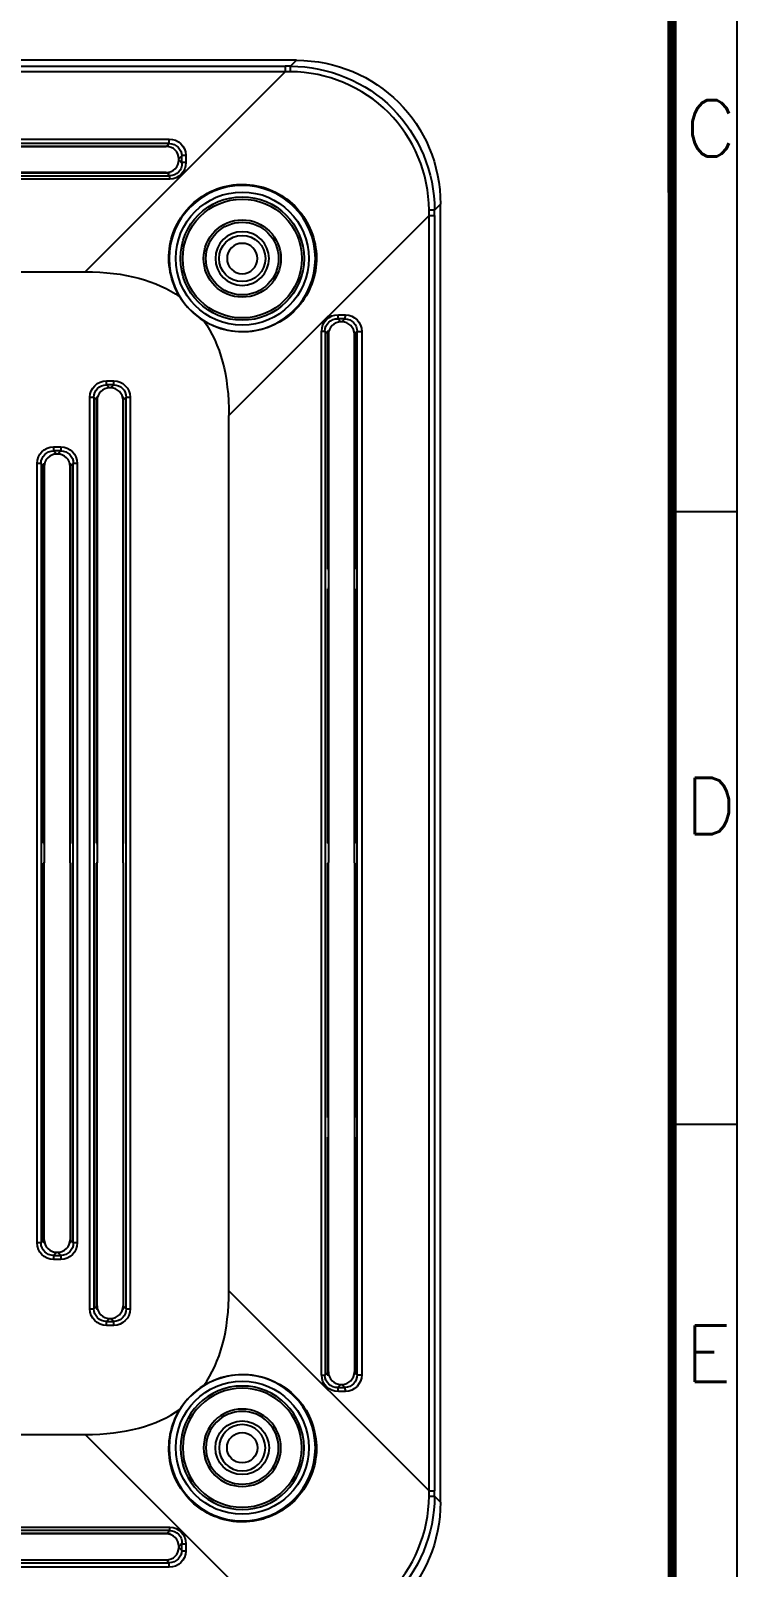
# Model space of a CAD drawing. Header units: millimetres. Extents: x 6160 to 6603, y -57 to 282.
# Drawn here: x 6549.8 to 6603.3, y 57.7 to 174 of the extents above; entities that cross this region are included whole.
import ezdxf

# ---------------------------------------------------------------- set-up
doc = ezdxf.new("R2010")
doc.units = ezdxf.units.MM
doc.header["$LTSCALE"] = 0.5
doc.layers.add('112', color=7, linetype='Continuous', true_color=0xffffff)
doc.layers.add('A1_KUANG', color=7, linetype='Continuous')
doc.layers.add('A4_KUANG', color=7, linetype='Continuous')
doc.styles.get("Standard").update_dxf_attribs({"font": 'txt', "bigfont": 'gbcbig.shx'})

# ---------------------------------------------------------------- blocks, each defined once
blk = doc.blocks.new('A$C3291225B')
at = {"layer": 'A4_KUANG'}
for p, q in [((255.135, 0), (255.135, 197.012)), ((257.991, 113.201), (255.126, 113.201)), ((257.991, 86.219), (255.126, 86.219))]:
    blk.add_line(p, q, dxfattribs=at)
at = {"layer": 'A4_KUANG', "color": 8}
blk.add_lwpolyline([(258, 0), (258, 197.012), (0, 197.012), (0, 0)], close=True, dxfattribs=at)
at = {"layer": 'A4_KUANG', "const_width": 0.4}
blk.add_lwpolyline([(2.865, 2.865), (2.865, 194.147), (255.126, 194.147), (255.135, 2.865), (2.865, 2.865)], dxfattribs=at)
at = {"layer": 'A4_KUANG'}
for s, p in [('C', (255.711, 128.855)), ('D', (255.711, 99.007)), ('E', (255.711, 74.891))]:
    blk.add_text(s, height=2.483, dxfattribs=at).set_placement(p)

msp = doc.modelspace()

# ---------------------------------------------------------------- linework, layer by layer
at = {"layer": '112', "color": 7}
for p, q in [((6569.943, 171.729), (6471.729, 171.729)), ((6472.577, 171.28), (6569.095, 171.28)), ((6569.095, 171.28), (6569.095, 170.862)), ((6569.494, 171.28), (6569.943, 171.729)), ((6569.095, 170.862), (6472.577, 170.862)), ((6569.095, 170.862), (6553.952, 155.719)), ((6481.364, 165.771), (6560.309, 165.771)), ((6560.309, 165.426), (6481.364, 165.426)), ((6542.322, 165.211), (6560.094, 165.211)), ((6542.336, 165.235), (6560.118, 165.235)), ((6560.118, 165.235), (6560.309, 165.426)), ((6560.309, 165.426), (6560.309, 165.771)), ((6561.272, 164.496), (6561.041, 164.265)), ((6561.041, 164.193), (6561.041, 164.265)), ((6561.041, 164.193), (6561.279, 163.954)), ((6561.279, 163.954), (6561.272, 164.496)), ((6561.571, 164.543), (6561.578, 164.001)), ((6481.322, 162.99), (6560.35, 162.99)), ((6560.094, 163.246), (6542.305, 163.246)), ((6560.146, 163.194), (6542.336, 163.194)), ((6560.35, 162.99), (6560.146, 163.194)), ((6560.35, 162.738), (6560.35, 162.99)), ((6560.35, 162.738), (6481.322, 162.738)), ((6580.836, 160.836), (6580.387, 160.387)), ((6580.836, 62.622), (6580.836, 160.836)), ((6564.827, 144.845), (6579.97, 159.988)), ((6579.97, 63.47), (6579.97, 159.988)), ((6579.97, 159.988), (6580.387, 159.988)), ((6580.387, 159.988), (6580.387, 63.47)), ((6534.754, 155.719), (6553.952, 155.719)), ((6573.108, 152.471), (6573.65, 152.463)), ((6571.845, 72.215), (6571.845, 151.243)), ((6571.845, 151.243), (6572.098, 151.243)), ((6572.098, 151.243), (6572.098, 72.215)), ((6572.302, 151.039), (6572.098, 151.243)), ((6573.603, 152.165), (6573.061, 152.172)), ((6573.061, 152.172), (6573.3, 151.933)), ((6573.372, 151.933), (6573.3, 151.933)), ((6573.372, 151.933), (6573.603, 152.165)), ((6574.533, 151.201), (6574.343, 151.011)), ((6574.533, 151.201), (6574.878, 151.201)), ((6574.533, 72.256), (6574.533, 151.201)), ((6574.878, 151.201), (6574.878, 72.256)), ((6572.302, 133.229), (6572.302, 151.039)), ((6572.354, 150.987), (6572.354, 133.198)), ((6574.319, 133.214), (6574.319, 150.987)), ((6574.343, 151.011), (6574.343, 133.229)), ((6555.561, 147.471), (6556.111, 147.471)), ((6555.561, 147.172), (6555.561, 147.471)), ((6556.111, 147.172), (6555.561, 147.172)), ((6555.561, 147.172), (6555.8, 146.933)), ((6555.872, 146.933), (6555.8, 146.933)), ((6555.872, 146.933), (6556.111, 147.172)), ((6556.111, 147.172), (6556.111, 147.471)), ((6554.316, 77.232), (6554.316, 146.226)), ((6554.316, 146.226), (6554.615, 146.226)), ((6554.615, 146.226), (6554.615, 77.232)), ((6554.81, 146.031), (6554.615, 146.226)), ((6554.81, 112.479), (6554.81, 146.031)), ((6554.854, 145.987), (6554.854, 112.453)), ((6556.819, 112.453), (6556.819, 145.987)), ((6557.057, 146.226), (6556.862, 146.031)), ((6556.862, 112.479), (6556.862, 146.031)), ((6557.057, 146.226), (6557.356, 146.226)), ((6557.057, 77.232), (6557.057, 146.226)), ((6557.356, 146.226), (6557.356, 77.232)), ((6564.827, 78.613), (6564.827, 144.845)), ((6551.561, 142.471), (6552.111, 142.471)), ((6551.561, 142.471), (6551.561, 142.172)), ((6552.111, 142.172), (6551.561, 142.172)), ((6551.561, 142.172), (6551.8, 141.933)), ((6551.872, 141.933), (6551.8, 141.933)), ((6551.872, 141.933), (6552.111, 142.172)), ((6552.111, 142.471), (6552.111, 142.172)), ((6550.316, 82.232), (6550.316, 141.226)), ((6550.615, 141.226), (6550.316, 141.226)), ((6550.615, 141.226), (6550.615, 82.232)), ((6550.81, 141.031), (6550.615, 141.226)), ((6550.81, 112.479), (6550.81, 141.031)), ((6550.854, 140.987), (6550.854, 112.453)), ((6552.819, 112.453), (6552.819, 140.987)), ((6553.057, 141.226), (6552.862, 141.031)), ((6552.862, 112.479), (6552.862, 141.031)), ((6553.057, 82.232), (6553.057, 141.226)), ((6553.356, 141.226), (6553.057, 141.226)), ((6553.356, 141.226), (6553.356, 82.232)), ((6572.302, 133.229), (6572.354, 133.198)), ((6572.354, 133.198), (6572.354, 131.76)), ((6574.319, 133.214), (6574.343, 133.229)), ((6574.319, 131.743), (6574.319, 133.214)), ((6572.354, 131.76), (6572.302, 131.729)), ((6572.302, 112.479), (6572.302, 131.729)), ((6572.354, 131.76), (6572.354, 112.448)), ((6574.343, 131.729), (6574.319, 131.743)), ((6574.319, 112.464), (6574.319, 131.743)), ((6574.343, 131.729), (6574.343, 112.479)), ((6550.81, 112.479), (6550.854, 112.453)), ((6550.854, 112.453), (6550.854, 111.005)), ((6552.862, 112.479), (6552.819, 112.453)), ((6552.819, 111.005), (6552.819, 112.453)), ((6554.81, 112.479), (6554.854, 112.453)), ((6554.854, 112.453), (6554.854, 111.005)), ((6556.862, 112.479), (6556.819, 112.453)), ((6556.819, 111.005), (6556.819, 112.453)), ((6572.354, 112.448), (6572.302, 112.479)), ((6572.354, 112.448), (6572.354, 111.01)), ((6574.343, 112.479), (6574.319, 112.464)), ((6574.319, 110.993), (6574.319, 112.464)), ((6550.854, 111.005), (6550.81, 110.979)), ((6550.81, 82.427), (6550.81, 110.979)), ((6550.854, 82.471), (6550.854, 111.005)), ((6552.819, 111.005), (6552.862, 110.979)), ((6552.819, 111.005), (6552.819, 82.471)), ((6552.862, 82.427), (6552.862, 110.979)), ((6554.854, 111.005), (6554.81, 110.979)), ((6554.81, 77.427), (6554.81, 110.979)), ((6554.854, 77.471), (6554.854, 111.005)), ((6556.819, 111.005), (6556.862, 110.979)), ((6556.819, 111.005), (6556.819, 77.471)), ((6556.862, 77.427), (6556.862, 110.979)), ((6572.302, 110.979), (6572.354, 111.01)), ((6572.302, 91.729), (6572.302, 110.979)), ((6572.354, 91.698), (6572.354, 111.01)), ((6574.319, 110.993), (6574.343, 110.979)), ((6574.319, 110.993), (6574.319, 91.714)), ((6574.343, 110.979), (6574.343, 91.729)), ((6572.302, 91.729), (6572.354, 91.698)), ((6572.354, 90.26), (6572.354, 91.698)), ((6574.319, 91.714), (6574.343, 91.729)), ((6574.319, 91.714), (6574.319, 90.243)), ((6572.354, 90.26), (6572.302, 90.229)), ((6572.302, 72.419), (6572.302, 90.229)), ((6572.354, 72.471), (6572.354, 90.26)), ((6574.343, 90.229), (6574.319, 90.243)), ((6574.319, 90.243), (6574.319, 72.471)), ((6574.343, 90.229), (6574.343, 72.447)), ((6550.615, 82.232), (6550.316, 82.232)), ((6550.615, 82.232), (6550.81, 82.427)), ((6551.8, 81.524), (6551.561, 81.286)), ((6551.8, 81.524), (6551.872, 81.524)), ((6552.111, 81.286), (6551.872, 81.524)), ((6552.862, 82.427), (6553.057, 82.232)), ((6553.356, 82.232), (6553.057, 82.232)), ((6551.561, 81.286), (6551.561, 80.987)), ((6551.561, 81.286), (6552.111, 81.286)), ((6552.111, 80.987), (6551.561, 80.987)), ((6552.111, 81.286), (6552.111, 80.987)), ((6564.827, 78.613), (6579.97, 63.47)), ((6554.316, 77.232), (6554.615, 77.232)), ((6554.615, 77.232), (6554.81, 77.427)), ((6556.862, 77.427), (6557.057, 77.232)), ((6557.057, 77.232), (6557.356, 77.232)), ((6555.8, 76.524), (6555.561, 76.286)), ((6555.561, 75.987), (6555.561, 76.286)), ((6555.561, 76.286), (6556.111, 76.286)), ((6556.111, 75.987), (6555.561, 75.987)), ((6555.8, 76.524), (6555.872, 76.524)), ((6556.111, 76.286), (6555.872, 76.524)), ((6556.111, 75.987), (6556.111, 76.286)), ((6571.845, 72.215), (6572.098, 72.215)), ((6572.098, 72.215), (6572.302, 72.419)), ((6574.343, 72.447), (6574.533, 72.256)), ((6574.533, 72.256), (6574.878, 72.256)), ((6573.3, 71.524), (6573.061, 71.286)), ((6573.061, 71.286), (6573.603, 71.293)), ((6573.65, 70.994), (6573.108, 70.987)), ((6573.3, 71.524), (6573.372, 71.524)), ((6573.603, 71.293), (6573.372, 71.524)), ((6534.754, 67.738), (6553.952, 67.738)), ((6569.095, 52.595), (6553.952, 67.738)), ((6579.97, 63.47), (6580.387, 63.47)), ((6580.387, 63.071), (6580.836, 62.622)), ((6481.322, 60.72), (6560.35, 60.72)), ((6560.35, 60.467), (6481.322, 60.467)), ((6560.146, 60.263), (6560.35, 60.467)), ((6560.35, 60.467), (6560.35, 60.72)), ((6560.094, 60.211), (6542.305, 60.211)), ((6542.336, 60.263), (6560.146, 60.263)), ((6561.279, 59.504), (6561.041, 59.265)), ((6561.272, 58.962), (6561.279, 59.504)), ((6561.578, 59.457), (6561.571, 58.915)), ((6542.322, 58.246), (6560.094, 58.246)), ((6560.118, 58.222), (6542.336, 58.222)), ((6560.309, 58.032), (6560.118, 58.222)), ((6561.041, 59.265), (6561.041, 59.193)), ((6561.041, 59.193), (6561.272, 58.962)), ((6481.364, 58.032), (6560.309, 58.032)), ((6560.309, 57.687), (6481.364, 57.687)), ((6560.309, 57.687), (6560.309, 58.032))]:
    msp.add_line(p, q, dxfattribs=at)
at = {"layer": '112', "color": 7, "extrusion": (0, 0, -1)}
for centre, radius in [((-6565.836, 156.729), 5.533), ((-6565.836, 156.729), 2.03), ((-6565.834, 156.728), 1.15), ((-6565.836, 66.729), 5.533), ((-6565.836, 66.729), 4.675), ((-6565.836, 66.729), 4.5), ((-6565.836, 66.729), 2.925), ((-6565.836, 66.729), 2.75), ((-6565.836, 66.729), 1.75)]:
    msp.add_circle(centre, radius, dxfattribs=at)
at = {"layer": '112', "color": 7}
for centre, radius in [((6565.836, 156.729), 5.034), ((6565.836, 156.729), 4.675), ((6565.836, 156.729), 4.5), ((6565.836, 156.729), 2.925), ((6565.836, 156.729), 2.75), ((6565.836, 156.729), 1.75), ((6565.836, 66.729), 5.034), ((6565.836, 66.729), 2.03), ((6565.834, 66.73), 1.15)]:
    msp.add_circle(centre, radius, dxfattribs=at)
for centre, start, end in [((6565.836, 156.729), 211.76503, 238.23497), ((6565.836, 66.729), 121.76503, 148.23497)]:
    msp.add_arc(centre, 5.535, start, end, dxfattribs=at)
at = {"layer": '112', "color": 7, "extrusion": (0, 0, -1)}
for centre, major_axis, ratio, start_param, end_param in [((6589.992, 181.386), (99.877, 2.135), 0.098897, 1.7796091, 1.7836962), ((6569.728, 160.621), (-7.93, -7.93), 0.9808148, 2.3658797, 3.9173056), ((6590.018, 180.903), (100.291, 1.772), 0.0986043, 1.7786221, 1.7827067), ((6561.674, 165.845), (1.843, 0.558), 0.1629061, 2.4734537, 2.6477999), ((6560.124, 164.295), (-0.934, 0.195), 0.985206, 1.3615165, 1.5358627), ((6560.316, 164.533), (-1.229, 0.257), 0.985206, 1.3615165, 2.9247166), ((6560.316, 164.487), (-0.946, 0.14), 0.981416, 1.4189153, 2.9821154), ((6560.323, 164.01), (-0.617, 1.121), 0.9748157, 2.0706764, 3.6338766), ((6561.674, 162.613), (-1.843, 0.558), 0.1629061, 0.4937927, 0.7492675), ((6560.126, 164.161), (-0.469, 0.852), 0.9748157, 3.3784018, 3.6338766), ((6560.323, 163.964), (-0.49, 0.851), 0.9652075, 2.0875919, 3.650792), ((6590.002, 180.893), (1.77, 100.245), 0.0985652, 4.5005677, 4.504654), ((6590.508, 180.916), (2.14, 99.956), 0.098965, 4.4993334, 4.5034175), ((6114.242, -294.865), (447.858, 447.858), 0.1105205, 6.1731115, 6.2650814), ((6573.118, 151.216), (-1.121, 0.617), 0.9748157, 5.7909014, 7.3541015), ((6573.641, 151.209), (-0.257, 1.229), 0.985206, 0.216876, 1.7800762), ((6114.242, -294.865), (447.858, 447.858), 0.1105205, 0.0181039, 0.1100738), ((6573.071, 151.216), (-0.851, 0.49), 0.9652075, 5.7739859, 7.337186), ((6573.269, 151.018), (-0.852, 0.469), 0.9748157, 5.7909014, 6.0463761), ((6571.72, 152.567), (-0.558, 1.843), 0.1629061, 2.3923252, 2.6477999), ((6573.594, 151.209), (-0.14, 0.946), 0.981416, 0.1594772, 1.7226774), ((6574.952, 152.567), (0.558, 1.843), 0.1629061, 3.6353854, 3.8097316), ((6573.402, 151.017), (-0.195, 0.934), 0.985206, 1.60573, 1.7800762), ((6555.571, 146.216), (0.891, -0.891), 0.9924325, 2.3599926, 3.9231927), ((6555.571, 146.216), (-0.68, 0.68), 0.9877295, 5.5015852, 7.0647854), ((6556.101, 146.216), (0.891, 0.891), 0.9924325, 5.5015852, 7.0647854), ((6556.101, 146.216), (0.68, 0.68), 0.9877295, 5.5015852, 7.0647854), ((6554.22, 147.567), (-0.558, 1.843), 0.1629061, 2.4124721, 2.6477999), ((6557.452, 147.567), (0.558, 1.843), 0.1629061, 3.6353854, 3.8707132), ((6551.571, 141.216), (0.891, -0.891), 0.9924325, 2.3599926, 3.9231927), ((6551.571, 141.216), (-0.68, 0.68), 0.9877295, 5.5015852, 7.0647854), ((6552.101, 141.216), (0.891, 0.891), 0.9924325, 5.5015852, 7.0647854), ((6552.101, 141.216), (0.68, 0.68), 0.9877295, 5.5015852, 7.0647854), ((6550.22, 142.567), (-0.558, 1.843), 0.1629061, 2.4124721, 2.6477999), ((6553.452, 142.567), (0.558, 1.843), 0.1629061, 3.6353854, 3.8707132), ((6551.571, 82.242), (-0.891, -0.891), 0.9924325, 5.5015852, 7.0647854), ((6551.571, 82.242), (0.68, 0.68), 0.9877295, 2.3599926, 3.9231927), ((6550.22, 80.891), (0.558, 1.843), 0.1629061, 0.4937927, 0.7291205), ((6552.101, 82.242), (-0.891, 0.891), 0.9924325, 2.3599926, 3.9231927), ((6552.101, 82.242), (-0.68, 0.68), 0.9877295, 2.3599926, 3.9231927), ((6553.452, 80.891), (-0.558, 1.843), 0.1629061, 5.5540648, 5.7893926), ((6555.571, 77.242), (-0.891, -0.891), 0.9924325, 5.5015852, 7.0647854), ((6555.571, 77.242), (0.68, 0.68), 0.9877295, 2.3599926, 3.9231927), ((6554.22, 75.891), (0.558, 1.843), 0.1629061, 0.4937927, 0.7291205), ((6556.101, 77.242), (-0.891, 0.891), 0.9924325, 2.3599926, 3.9231927), ((6556.101, 77.242), (-0.68, 0.68), 0.9877295, 2.3599926, 3.9231927), ((6557.452, 75.891), (-0.558, 1.843), 0.1629061, 5.5540648, 5.7893926), ((6573.118, 72.242), (1.121, 0.617), 0.9748157, 2.0706764, 3.6338766), ((6573.071, 72.242), (0.851, 0.49), 0.9652075, 2.0875919, 3.650792), ((6573.269, 72.439), (0.852, 0.469), 0.9748157, 3.3784018, 3.6338766), ((6571.72, 70.891), (0.558, 1.843), 0.1629061, 0.4937927, 0.7492675), ((6573.594, 72.249), (0.14, 0.946), 0.981416, 1.4189153, 2.9821154), ((6573.641, 72.249), (0.257, 1.229), 0.985206, 1.3615165, 2.9247166), ((6574.952, 70.891), (-0.558, 1.843), 0.1629061, 5.6150464, 5.7893926), ((6573.402, 72.441), (0.195, 0.934), 0.985206, 1.3615165, 1.5358627), ((6590.01, 42.547), (-1.772, 100.291), 0.0986043, 4.9202148, 4.9242994), ((6590.495, 42.568), (-2.136, 99.889), 0.0989067, 4.9212243, 4.925311), ((6569.728, 62.837), (-7.93, 7.93), 0.9808148, 2.3658797, 3.9173056), ((6560.323, 59.447), (0.617, 1.121), 0.9748157, 5.7909014, 7.3541015), ((6560.323, 59.494), (0.49, 0.851), 0.9652075, 5.7739859, 7.337186), ((6561.674, 60.845), (1.843, 0.558), 0.1629061, 2.3923252, 2.6477999), ((6560.126, 59.296), (0.469, 0.852), 0.9748157, 5.7909014, 6.0463761), ((6561.674, 57.613), (-1.843, 0.558), 0.1629061, 0.4937927, 0.6681389), ((6560.124, 59.163), (0.934, 0.195), 0.985206, 1.60573, 1.7800762), ((6560.316, 58.971), (0.946, 0.14), 0.981416, 0.1594772, 1.7226774), ((6560.316, 58.924), (1.229, 0.257), 0.985206, 0.216876, 1.7800762)]:
    msp.add_ellipse(centre, major_axis=major_axis, ratio=ratio, start_param=start_param, end_param=end_param, dxfattribs=at)
at = {"layer": '112', "color": 7}
for centre, major_axis, ratio, start_param, end_param in [((6569.494, 170.785), (0, 0.5), 0.0030065, 4.865501, 6.1435583), ((6560.087, 164.258), (-0.677, -0.677), 0.9924325, 2.3599926, 3.9231927), ((6560.087, 164.2), (0.677, -0.677), 0.9924325, 5.5015852, 7.0647854), ((6561.571, 164.496), (0.3, 0.004), 0.1553393, 1.5686591, 3.0532511), ((6561.578, 163.954), (0.3, 0.004), 0.1553393, 1.5686591, 3.0532511), ((6579.892, 160.387), (0.5, 0), 0.0030065, 0.139627, 1.4176843), ((6573.061, 152.471), (-0.004, -0.3), 0.1553393, 0.0883416, 1.5729336), ((6573.603, 152.463), (-0.004, -0.3), 0.1553393, 0.0883416, 1.5729336), ((6573.307, 150.98), (0.677, -0.677), 0.9924325, 2.3599926, 3.9231927), ((6573.365, 150.98), (0.677, 0.677), 0.9924325, 5.5015852, 7.0647854), ((6555.807, 145.98), (0.677, -0.677), 0.9924325, 2.3599926, 3.9231927), ((6555.865, 145.98), (0.677, 0.677), 0.9924325, 5.5015852, 7.0647854), ((6555.763, 146.024), (0.677, -0.677), 0.9924325, 3.6878649, 3.9231927), ((6555.909, 146.024), (0.677, 0.677), 0.9924325, 5.5015852, 5.736913), ((6551.807, 140.98), (0.677, -0.677), 0.9924325, 2.3599926, 3.9231927), ((6551.865, 140.98), (0.677, 0.677), 0.9924325, 5.5015852, 7.0647854), ((6551.763, 141.024), (0.677, -0.677), 0.9924325, 3.6878649, 3.9231927), ((6551.909, 141.024), (0.677, 0.677), 0.9924325, 5.5015852, 5.736913), ((6551.763, 82.434), (-0.677, -0.677), 0.9924325, 5.5015852, 5.736913), ((6551.807, 82.478), (-0.677, -0.677), 0.9924325, 5.5015852, 7.0647854), ((6551.865, 82.478), (-0.677, 0.677), 0.9924325, 2.3599926, 3.9231927), ((6551.909, 82.434), (-0.677, 0.677), 0.9924325, 3.6878649, 3.9231927), ((6114.242, 518.323), (447.858, -447.858), 0.1105205, 0.0181039, 0.1100738), ((6555.763, 77.434), (-0.677, -0.677), 0.9924325, 5.5015852, 5.736913), ((6555.807, 77.478), (-0.677, -0.677), 0.9924325, 5.5015852, 7.0647854), ((6555.865, 77.478), (-0.677, 0.677), 0.9924325, 2.3599926, 3.9231927), ((6555.909, 77.434), (-0.677, 0.677), 0.9924325, 3.6878649, 3.9231927), ((6573.307, 72.478), (-0.677, -0.677), 0.9924325, 5.5015852, 7.0647854), ((6573.365, 72.478), (-0.677, 0.677), 0.9924325, 2.3599926, 3.9231927), ((6573.061, 70.987), (0.004, -0.3), 0.1553393, 1.5686591, 3.0532511), ((6573.603, 70.994), (0.004, -0.3), 0.1553393, 1.5686591, 3.0532511), ((6114.242, 518.323), (447.858, -447.858), 0.1105205, 6.1731115, 6.2650814), ((6579.892, 63.071), (-0.5, 0), 0.0030065, 1.7239083, 3.0019657), ((6560.087, 59.258), (-0.677, -0.677), 0.9924325, 2.3599926, 3.9231927), ((6561.578, 59.504), (0.3, -0.004), 0.1553393, 3.2299342, 4.7145262), ((6560.087, 59.2), (0.677, -0.677), 0.9924325, 5.5015852, 7.0647854), ((6561.571, 58.962), (0.3, -0.004), 0.1553393, 3.2299342, 4.7145262)]:
    msp.add_ellipse(centre, major_axis=major_axis, ratio=ratio, start_param=start_param, end_param=end_param, dxfattribs=at)
for points, knots in [([(6569.494, 171.28), (6572.371, 171.279), (6575.194, 170.096), (6579.204, 166.084), (6580.386, 163.263), (6580.387, 160.387)], [0, 0, 0, 0, 0.5, 0.5, 1, 1, 1, 1]), ([(6579.968, 160.389), (6579.96, 163.151), (6578.817, 165.856), (6574.965, 169.709), (6572.258, 170.853), (6569.496, 170.861)], [0, 0, 0, 0, 0.5, 0.5, 1, 1, 1, 1]), ([(6561.13, 153.815), (6560.414, 154.965), (6560.136, 156.388), (6560.587, 159.036), (6561.318, 160.282), (6563.425, 161.967), (6564.804, 162.411), (6567.523, 162.259), (6568.836, 161.675), (6570.779, 159.734), (6571.364, 158.422), (6571.52, 155.703), (6571.082, 154.329), (6569.386, 152.206), (6568.153, 151.482), (6565.488, 151.028), (6564.086, 151.298), (6562.922, 152.023)], [0, 0, 0, 0, 0.125, 0.125, 0.25, 0.25, 0.375, 0.375, 0.5, 0.5, 0.625, 0.625, 0.75, 0.75, 0.875, 0.875, 1, 1, 1, 1]), ([(6562.922, 71.435), (6564.087, 72.161), (6565.491, 72.43), (6568.153, 71.975), (6569.392, 71.245), (6571.076, 69.137), (6571.518, 67.75), (6571.366, 65.048), (6570.778, 63.722), (6568.835, 61.782), (6567.522, 61.199), (6564.803, 61.047), (6563.424, 61.491), (6561.317, 63.177), (6560.587, 64.423), (6560.137, 67.071), (6560.414, 68.494), (6561.13, 69.643)], [0, 0, 0, 0, 0.125, 0.125, 0.25, 0.25, 0.375, 0.375, 0.5, 0.5, 0.625, 0.625, 0.75, 0.75, 0.875, 0.875, 1, 1, 1, 1]), ([(6580.387, 63.071), (6580.386, 60.194), (6579.203, 57.371), (6575.191, 53.361), (6572.371, 52.179), (6569.494, 52.178)], [0, 0, 0, 0, 0.5, 0.5, 1, 1, 1, 1]), ([(6569.496, 52.597), (6572.258, 52.605), (6574.963, 53.748), (6578.816, 57.6), (6579.96, 60.307), (6579.968, 63.069)], [0, 0, 0, 0, 0.5, 0.5, 1, 1, 1, 1])]:
    msp.add_open_spline(points, degree=3, knots=knots, dxfattribs=at)

# ---------------------------------------------------------------- block references
at = {"layer": 'A1_KUANG', "color": 1, "lineweight": 0, "xscale": 1.718413414360839, "yscale": 1.718413414361066, "zscale": 1.718413414359811}
msp.add_blockref('A$C3291225B', (6159.935, -56.971), dxfattribs=at)

doc.saveas('drawing.dxf')
